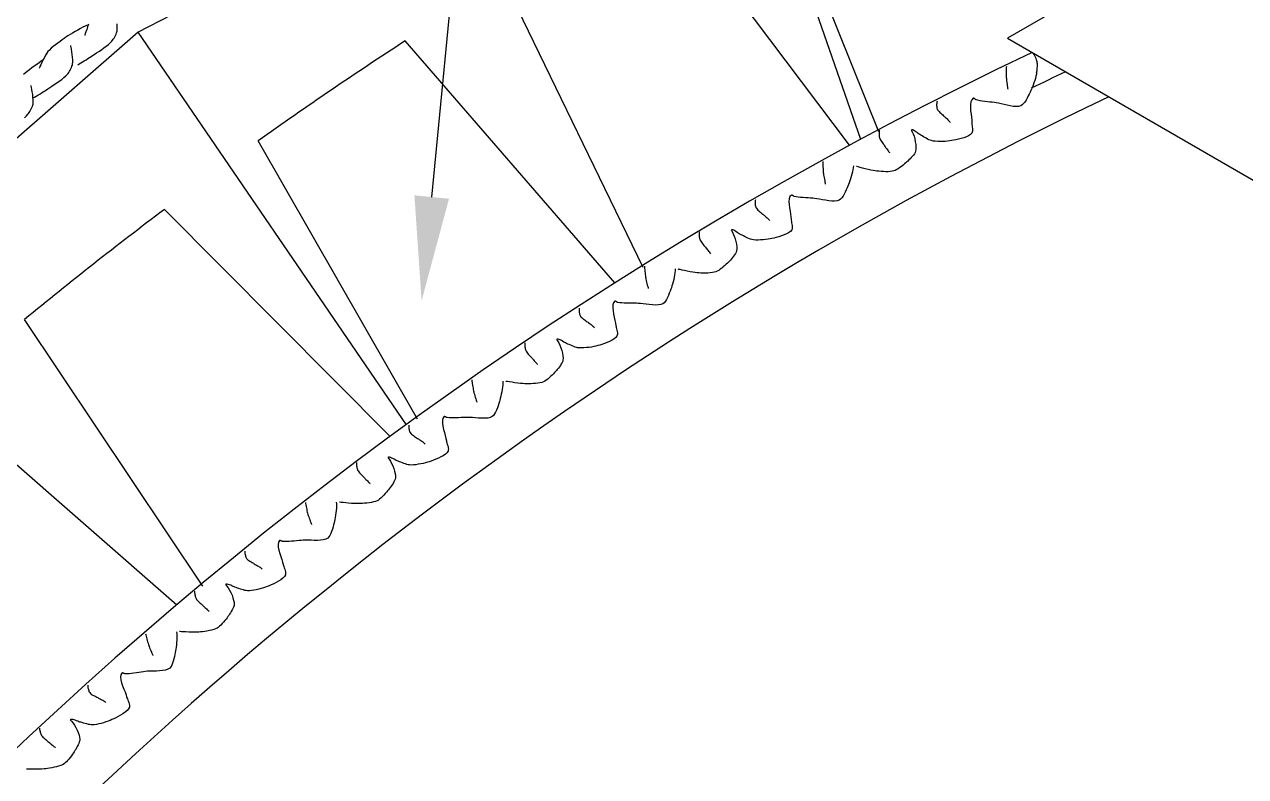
# Model space of a CAD drawing. Extents: x 2 to 99, y 3 to 136.
# Drawn here: x 33.07 to 48.88, y 101.33 to 111.06 of the extents above; entities that cross this region are included whole.
import ezdxf

# ---------------------------------------------------------------- set-up
doc = ezdxf.new("R2010")
doc.units = 0
doc.header["$LTSCALE"] = 1.7995
doc.linetypes.add('HIDDENX2', pattern=[0])
doc.layers.add('CMP-FLSH', color=7, linetype='CONTINUOUS')
doc.layers.add('DIM-TXT', color=7, linetype='CONTINUOUS')

msp = doc.modelspace()

# ---------------------------------------------------------------- linework, layer by layer
at = {"layer": 'CMP-FLSH', "color": 0, "linetype": 'HIDDENX2'}
for p, q in [((44.131, 109.674), (42.58, 113.525)), ((43.75, 109.502), (41.257, 112.813)), ((41.08, 107.918), (39.267, 111.653)), ((40.712, 107.72), (37.996, 110.851)), ((38.156, 105.955), (36.091, 109.557)), ((37.803, 105.732), (34.878, 108.67)), ((35.375, 103.796), (33.067, 107.247)), ((35.038, 103.55), (31.918, 106.278))]:
    msp.add_line(p, q, dxfattribs=at)
at = {"layer": 'CMP-FLSH', "color": 0, "linetype": 'CONTINUOUS'}
for p, q in [((48.913, 112.686), (45.795, 110.886)), ((26.621, 104.058), (34.541, 110.969)), ((45.795, 110.886), (72.633, 95.391))]:
    msp.add_line(p, q, dxfattribs=at)
for points in [[(33.879, 111.057, 0), (33.853, 111.044, 0), (33.823, 111.028, 0), (33.791, 111.011, 0), (33.757, 110.992, 0), (33.722, 110.972, 0), (33.688, 110.953, 0), (33.657, 110.934, 0), (33.628, 110.916, 0), (33.604, 110.9, 0), (33.581, 110.884, 0), (33.555, 110.866, 0), (33.527, 110.846, 0), (33.497, 110.824, 0), (33.467, 110.801, 0), (33.439, 110.779, 0), (33.412, 110.756, 0), (33.389, 110.734, 0), (33.371, 110.714, 0), (33.357, 110.694, 0), (33.341, 110.668, 0), (33.324, 110.637, 0), (33.307, 110.605, 0), (33.292, 110.573, 0), (33.278, 110.543, 0), (33.267, 110.52, 0), (33.26, 110.504, 0), (33.257, 110.498, 0)], [(33.757, 110.544, 0), (33.775, 110.555, 0), (33.795, 110.566, 0), (33.817, 110.58, 0), (33.84, 110.594, 0), (33.864, 110.608, 0), (33.887, 110.623, 0), (33.909, 110.637, 0), (33.929, 110.65, 0), (33.946, 110.661, 0), (33.97, 110.677, 0), (33.998, 110.696, 0), (34.029, 110.716, 0), (34.062, 110.738, 0), (34.095, 110.761, 0), (34.126, 110.784, 0), (34.155, 110.807, 0), (34.18, 110.829, 0), (34.2, 110.85, 0), (34.208, 110.861, 0), (34.217, 110.874, 0), (34.227, 110.889, 0), (34.236, 110.905, 0), (34.244, 110.922, 0), (34.252, 110.939, 0), (34.259, 110.955, 0), (34.264, 110.97, 0), (34.267, 110.983, 0), (34.269, 111.007, 0), (34.269, 111.037, 0), (34.266, 111.071, 0)], [(33.897, 111.069, 0), (33.884, 111.035, 0), (33.873, 111.001, 0), (33.862, 110.971, 0), (33.854, 110.946, 0), (33.849, 110.929, 0), (33.847, 110.923, 0)], [(33.18, 110.114, 0), (33.198, 110.124, 0), (33.218, 110.136, 0), (33.24, 110.149, 0), (33.264, 110.164, 0), (33.287, 110.178, 0), (33.31, 110.193, 0), (33.332, 110.207, 0), (33.352, 110.219, 0), (33.369, 110.231, 0), (33.393, 110.247, 0), (33.421, 110.266, 0), (33.453, 110.286, 0), (33.485, 110.308, 0), (33.518, 110.331, 0), (33.549, 110.354, 0), (33.578, 110.377, 0), (33.603, 110.399, 0), (33.623, 110.42, 0), (33.632, 110.431, 0), (33.641, 110.444, 0), (33.65, 110.459, 0), (33.659, 110.475, 0), (33.667, 110.492, 0), (33.675, 110.508, 0), (33.682, 110.525, 0), (33.687, 110.539, 0), (33.69, 110.553, 0), (33.692, 110.576, 0), (33.692, 110.607, 0), (33.689, 110.641, 0), (33.685, 110.677, 0), (33.68, 110.711, 0), (33.675, 110.743, 0), (33.671, 110.768, 0), (33.668, 110.785, 0), (33.667, 110.792, 0)], [(46.173, 110.443, 0), (46.176, 110.455, 0), (46.179, 110.469, 0), (46.181, 110.485, 0), (46.182, 110.502, 0), (46.183, 110.519, 0), (46.183, 110.536, 0), (46.183, 110.553, 0), (46.181, 110.567, 0), (46.179, 110.579, 0), (46.176, 110.592, 0), (46.171, 110.608, 0), (46.166, 110.625, 0), (46.159, 110.642, 0), (46.152, 110.659, 0), (46.143, 110.675, 0), (46.134, 110.688, 0), (46.124, 110.697, 0), (46.113, 110.703, 0)], [(33.307, 110.605, 0), (33.283, 110.589, 0), (33.255, 110.57, 0), (33.225, 110.548, 0), (33.193, 110.525, 0), (33.162, 110.502, 0), (33.131, 110.478, 0), (33.102, 110.455, 0), (33.075, 110.434, 0), (33.053, 110.415, 0)], [(46.173, 110.443, 0), (46.17, 110.42, 0), (46.165, 110.395, 0), (46.158, 110.367, 0), (46.149, 110.338, 0), (46.139, 110.308, 0), (46.129, 110.28, 0), (46.118, 110.253, 0), (46.108, 110.228, 0), (46.098, 110.208, 0), (46.089, 110.188, 0), (46.078, 110.164, 0), (46.065, 110.139, 0), (46.051, 110.112, 0), (46.036, 110.086, 0), (46.02, 110.061, 0), (46.003, 110.04, 0), (45.985, 110.023, 0), (45.968, 110.012, 0), (45.94, 110.004, 0), (45.907, 110.002, 0), (45.871, 110.004, 0), (45.831, 110.011, 0), (45.791, 110.019, 0), (45.752, 110.028, 0), (45.714, 110.038, 0), (45.68, 110.045, 0), (45.65, 110.051, 0), (45.626, 110.054, 0), (45.598, 110.057, 0), (45.567, 110.06, 0), (45.535, 110.064, 0), (45.502, 110.068, 0), (45.47, 110.073, 0), (45.44, 110.078, 0), (45.412, 110.083, 0), (45.389, 110.09, 0), (45.385, 110.092, 0), (45.381, 110.094, 0), (45.377, 110.098, 0), (45.372, 110.101, 0), (45.368, 110.105, 0), (45.363, 110.107, 0), (45.359, 110.11, 0), (45.355, 110.11, 0), (45.351, 110.11, 0), (45.333, 110.091, 0), (45.322, 110.063, 0), (45.317, 110.029, 0), (45.316, 109.989, 0), (45.319, 109.946, 0), (45.324, 109.904, 0), (45.328, 109.863, 0), (45.332, 109.826, 0), (45.333, 109.796, 0), (45.333, 109.783, 0), (45.335, 109.768, 0), (45.337, 109.751, 0), (45.339, 109.734, 0), (45.341, 109.716, 0), (45.341, 109.699, 0), (45.341, 109.683, 0), (45.338, 109.67, 0), (45.333, 109.659, 0), (45.316, 109.641, 0), (45.292, 109.625, 0), (45.263, 109.611, 0), (45.23, 109.598, 0), (45.196, 109.588, 0), (45.161, 109.579, 0), (45.128, 109.571, 0), (45.097, 109.565, 0), (45.071, 109.561, 0), (45.048, 109.557, 0), (45.02, 109.554, 0), (44.989, 109.552, 0), (44.957, 109.551, 0), (44.924, 109.55, 0), (44.892, 109.551, 0), (44.861, 109.553, 0), (44.834, 109.556, 0), (44.81, 109.561, 0), (44.795, 109.565, 0), (44.779, 109.572, 0), (44.761, 109.581, 0), (44.743, 109.591, 0), (44.725, 109.602, 0), (44.707, 109.612, 0), (44.69, 109.622, 0), (44.674, 109.632, 0), (44.661, 109.639, 0), (44.65, 109.646, 0), (44.638, 109.654, 0), (44.625, 109.665, 0), (44.611, 109.675, 0), (44.597, 109.685, 0), (44.584, 109.693, 0), (44.571, 109.699, 0), (44.559, 109.701, 0), (44.549, 109.698, 0), (44.562, 109.676, 0), (44.575, 109.649, 0), (44.586, 109.617, 0), (44.595, 109.583, 0), (44.602, 109.547, 0), (44.607, 109.512, 0), (44.609, 109.479, 0), (44.609, 109.449, 0), (44.605, 109.423, 0), (44.599, 109.408, 0), (44.59, 109.392, 0), (44.578, 109.375, 0), (44.564, 109.358, 0), (44.549, 109.342, 0), (44.534, 109.326, 0), (44.519, 109.311, 0), (44.505, 109.297, 0), (44.493, 109.286, 0), (44.479, 109.274, 0), (44.462, 109.259, 0), (44.443, 109.244, 0), (44.423, 109.228, 0), (44.403, 109.213, 0), (44.382, 109.198, 0), (44.361, 109.186, 0), (44.342, 109.176, 0), (44.325, 109.169, 0), (44.303, 109.164, 0), (44.278, 109.16, 0), (44.249, 109.159, 0), (44.22, 109.159, 0), (44.189, 109.16, 0), (44.159, 109.161, 0), (44.13, 109.164, 0), (44.104, 109.166, 0), (44.082, 109.169, 0), (44.057, 109.173, 0), (44.026, 109.179, 0), (43.992, 109.187, 0), (43.955, 109.196, 0), (43.92, 109.205, 0), (43.888, 109.214, 0), (43.863, 109.221, 0), (43.846, 109.226, 0), (43.839, 109.227, 0)], [(45.781, 110.521, 0), (45.78, 110.507, 0), (45.779, 110.49, 0), (45.779, 110.472, 0), (45.779, 110.453, 0), (45.779, 110.433, 0), (45.779, 110.414, 0), (45.779, 110.395, 0), (45.78, 110.379, 0), (45.781, 110.364, 0), (45.782, 110.351, 0), (45.784, 110.333, 0), (45.787, 110.313, 0), (45.79, 110.293, 0), (45.793, 110.273, 0), (45.795, 110.255, 0), (45.797, 110.24, 0), (45.799, 110.231, 0), (45.8, 110.227, 0)], [(33.066, 109.858, 0), (33.091, 109.881, 0), (33.111, 109.902, 0), (33.119, 109.912, 0), (33.128, 109.926, 0), (33.137, 109.94, 0), (33.146, 109.957, 0), (33.155, 109.973, 0), (33.163, 109.99, 0), (33.169, 110.006, 0), (33.174, 110.021, 0), (33.178, 110.034, 0), (33.18, 110.058, 0), (33.179, 110.088, 0), (33.177, 110.122, 0), (33.173, 110.158, 0), (33.168, 110.193, 0), (33.163, 110.224, 0), (33.159, 110.25, 0), (33.155, 110.267, 0), (33.154, 110.273, 0)], [(44.885, 110.07, 0), (44.882, 110.062, 0), (44.88, 110.051, 0), (44.879, 110.04, 0), (44.878, 110.028, 0), (44.878, 110.015, 0), (44.879, 110.003, 0), (44.88, 109.991, 0), (44.882, 109.981, 0), (44.885, 109.972, 0), (44.891, 109.961, 0), (44.899, 109.95, 0), (44.909, 109.938, 0), (44.921, 109.927, 0), (44.934, 109.915, 0), (44.946, 109.904, 0), (44.958, 109.893, 0), (44.969, 109.883, 0), (44.978, 109.874, 0), (44.985, 109.867, 0), (44.994, 109.859, 0), (45.004, 109.851, 0), (45.014, 109.842, 0), (45.024, 109.832, 0), (45.033, 109.823, 0), (45.041, 109.814, 0), (45.048, 109.805, 0), (45.053, 109.796, 0)], [(44.138, 109.698, 0), (44.136, 109.689, 0), (44.135, 109.679, 0), (44.133, 109.667, 0), (44.133, 109.655, 0), (44.133, 109.643, 0), (44.133, 109.631, 0), (44.135, 109.619, 0), (44.136, 109.609, 0), (44.138, 109.6, 0), (44.143, 109.588, 0), (44.149, 109.575, 0), (44.157, 109.561, 0), (44.167, 109.547, 0), (44.177, 109.532, 0), (44.187, 109.518, 0), (44.197, 109.505, 0), (44.205, 109.493, 0), (44.213, 109.482, 0), (44.218, 109.474, 0), (44.225, 109.464, 0), (44.233, 109.453, 0), (44.242, 109.441, 0), (44.25, 109.43, 0), (44.257, 109.42, 0), (44.263, 109.411, 0), (44.267, 109.406, 0), (44.269, 109.404, 0)], [(43.404, 109.29, 0), (43.404, 109.276, 0), (43.404, 109.259, 0), (43.405, 109.241, 0), (43.406, 109.222, 0), (43.407, 109.202, 0), (43.408, 109.183, 0), (43.409, 109.165, 0), (43.411, 109.148, 0), (43.412, 109.134, 0), (43.414, 109.12, 0), (43.417, 109.103, 0), (43.421, 109.083, 0), (43.425, 109.063, 0), (43.429, 109.043, 0), (43.432, 109.025, 0), (43.435, 109.011, 0), (43.437, 109.001, 0), (43.438, 108.998, 0)], [(43.8, 109.233, 0), (43.798, 109.21, 0), (43.795, 109.184, 0), (43.789, 109.156, 0), (43.782, 109.126, 0), (43.773, 109.097, 0), (43.764, 109.067, 0), (43.755, 109.04, 0), (43.746, 109.015, 0), (43.737, 108.994, 0), (43.729, 108.973, 0), (43.719, 108.95, 0), (43.708, 108.923, 0), (43.695, 108.896, 0), (43.681, 108.869, 0), (43.666, 108.844, 0), (43.651, 108.822, 0), (43.634, 108.804, 0), (43.617, 108.791, 0), (43.59, 108.782, 0), (43.557, 108.778, 0), (43.521, 108.779, 0), (43.481, 108.783, 0), (43.441, 108.789, 0), (43.4, 108.797, 0), (43.362, 108.804, 0), (43.328, 108.81, 0), (43.298, 108.814, 0), (43.274, 108.816, 0), (43.246, 108.817, 0), (43.215, 108.819, 0), (43.182, 108.821, 0), (43.149, 108.823, 0), (43.117, 108.826, 0), (43.086, 108.83, 0), (43.059, 108.834, 0), (43.035, 108.839, 0), (43.031, 108.841, 0), (43.027, 108.843, 0), (43.023, 108.846, 0), (43.018, 108.85, 0), (43.013, 108.853, 0), (43.008, 108.855, 0), (43.004, 108.857, 0), (43, 108.858, 0), (42.997, 108.857, 0), (42.979, 108.838, 0), (42.97, 108.809, 0), (42.966, 108.774, 0), (42.968, 108.734, 0), (42.973, 108.692, 0), (42.98, 108.65, 0), (42.986, 108.609, 0), (42.992, 108.573, 0), (42.995, 108.543, 0), (42.996, 108.53, 0), (42.998, 108.515, 0), (43.001, 108.498, 0), (43.004, 108.481, 0), (43.006, 108.464, 0), (43.008, 108.447, 0), (43.008, 108.431, 0), (43.006, 108.417, 0), (43.002, 108.406, 0), (42.985, 108.387, 0), (42.962, 108.37, 0), (42.934, 108.354, 0), (42.902, 108.34, 0), (42.868, 108.328, 0), (42.834, 108.317, 0), (42.801, 108.308, 0), (42.771, 108.3, 0), (42.746, 108.294, 0), (42.722, 108.289, 0), (42.695, 108.285, 0), (42.664, 108.281, 0), (42.632, 108.278, 0), (42.599, 108.276, 0), (42.567, 108.275, 0), (42.536, 108.275, 0), (42.509, 108.277, 0), (42.485, 108.28, 0), (42.47, 108.284, 0), (42.453, 108.291, 0), (42.435, 108.298, 0), (42.416, 108.307, 0), (42.398, 108.317, 0), (42.379, 108.327, 0), (42.362, 108.336, 0), (42.346, 108.344, 0), (42.332, 108.351, 0), (42.321, 108.357, 0), (42.309, 108.365, 0), (42.295, 108.374, 0), (42.28, 108.384, 0), (42.266, 108.393, 0), (42.252, 108.401, 0), (42.238, 108.406, 0), (42.227, 108.407, 0), (42.217, 108.404, 0), (42.231, 108.383, 0), (42.245, 108.356, 0), (42.258, 108.325, 0), (42.269, 108.291, 0), (42.278, 108.256, 0), (42.285, 108.222, 0), (42.289, 108.188, 0), (42.289, 108.158, 0), (42.287, 108.133, 0), (42.282, 108.117, 0), (42.274, 108.101, 0), (42.263, 108.083, 0), (42.25, 108.066, 0), (42.236, 108.048, 0), (42.221, 108.031, 0), (42.207, 108.016, 0), (42.194, 108.002, 0), (42.182, 107.99, 0), (42.169, 107.976, 0), (42.153, 107.961, 0), (42.135, 107.945, 0), (42.116, 107.928, 0), (42.096, 107.911, 0), (42.076, 107.896, 0), (42.056, 107.882, 0), (42.038, 107.871, 0), (42.021, 107.864, 0), (41.999, 107.857, 0), (41.974, 107.853, 0), (41.946, 107.85, 0), (41.916, 107.848, 0), (41.886, 107.847, 0), (41.855, 107.848, 0), (41.827, 107.848, 0), (41.801, 107.849, 0), (41.778, 107.851, 0), (41.753, 107.853, 0), (41.722, 107.858, 0), (41.687, 107.865, 0), (41.65, 107.872, 0), (41.615, 107.879, 0), (41.583, 107.886, 0), (41.557, 107.892, 0), (41.539, 107.895, 0), (41.533, 107.897, 0)], [(42.533, 108.793, 0), (42.53, 108.785, 0), (42.529, 108.774, 0), (42.528, 108.763, 0), (42.528, 108.75, 0), (42.529, 108.738, 0), (42.53, 108.726, 0), (42.532, 108.714, 0), (42.535, 108.704, 0), (42.538, 108.695, 0), (42.544, 108.685, 0), (42.553, 108.674, 0), (42.564, 108.663, 0), (42.577, 108.652, 0), (42.59, 108.641, 0), (42.603, 108.63, 0), (42.615, 108.62, 0), (42.627, 108.611, 0), (42.636, 108.602, 0), (42.644, 108.596, 0), (42.653, 108.588, 0), (42.663, 108.58, 0), (42.673, 108.572, 0), (42.684, 108.563, 0), (42.694, 108.554, 0), (42.703, 108.545, 0), (42.71, 108.536, 0), (42.715, 108.528, 0)], [(41.806, 108.382, 0), (41.805, 108.373, 0), (41.804, 108.363, 0), (41.804, 108.351, 0), (41.804, 108.339, 0), (41.804, 108.327, 0), (41.805, 108.315, 0), (41.807, 108.303, 0), (41.809, 108.293, 0), (41.812, 108.284, 0), (41.817, 108.273, 0), (41.824, 108.26, 0), (41.833, 108.247, 0), (41.843, 108.233, 0), (41.854, 108.219, 0), (41.865, 108.205, 0), (41.875, 108.193, 0), (41.884, 108.181, 0), (41.892, 108.171, 0), (41.898, 108.163, 0), (41.906, 108.154, 0), (41.914, 108.143, 0), (41.923, 108.132, 0), (41.932, 108.121, 0), (41.94, 108.111, 0), (41.946, 108.103, 0), (41.951, 108.097, 0), (41.952, 108.096, 0)], [(41.493, 107.9, 0), (41.493, 107.877, 0), (41.49, 107.851, 0), (41.486, 107.823, 0), (41.48, 107.793, 0), (41.474, 107.763, 0), (41.466, 107.733, 0), (41.458, 107.705, 0), (41.45, 107.68, 0), (41.443, 107.658, 0), (41.436, 107.637, 0), (41.427, 107.613, 0), (41.417, 107.586, 0), (41.406, 107.558, 0), (41.394, 107.531, 0), (41.38, 107.505, 0), (41.366, 107.482, 0), (41.35, 107.463, 0), (41.334, 107.45, 0), (41.307, 107.439, 0), (41.275, 107.434, 0), (41.238, 107.432, 0), (41.198, 107.434, 0), (41.158, 107.439, 0), (41.117, 107.444, 0), (41.079, 107.449, 0), (41.044, 107.453, 0), (41.014, 107.455, 0), (40.99, 107.456, 0), (40.961, 107.456, 0), (40.931, 107.456, 0), (40.898, 107.457, 0), (40.865, 107.457, 0), (40.832, 107.458, 0), (40.802, 107.46, 0), (40.774, 107.463, 0), (40.75, 107.467, 0), (40.746, 107.468, 0), (40.742, 107.471, 0), (40.737, 107.474, 0), (40.732, 107.477, 0), (40.727, 107.479, 0), (40.722, 107.482, 0), (40.718, 107.483, 0), (40.714, 107.484, 0), (40.711, 107.483, 0), (40.694, 107.463, 0), (40.686, 107.434, 0), (40.685, 107.399, 0), (40.688, 107.359, 0), (40.696, 107.317, 0), (40.704, 107.275, 0), (40.713, 107.235, 0), (40.721, 107.199, 0), (40.725, 107.169, 0), (40.727, 107.156, 0), (40.73, 107.141, 0), (40.734, 107.125, 0), (40.737, 107.108, 0), (40.741, 107.09, 0), (40.744, 107.074, 0), (40.744, 107.058, 0), (40.743, 107.044, 0), (40.739, 107.032, 0), (40.724, 107.013, 0), (40.702, 106.994, 0), (40.675, 106.977, 0), (40.643, 106.962, 0), (40.61, 106.948, 0), (40.577, 106.935, 0), (40.544, 106.924, 0), (40.515, 106.915, 0), (40.49, 106.908, 0), (40.466, 106.902, 0), (40.439, 106.896, 0), (40.409, 106.89, 0), (40.377, 106.886, 0), (40.344, 106.882, 0), (40.312, 106.879, 0), (40.281, 106.878, 0), (40.254, 106.878, 0), (40.23, 106.88, 0), (40.215, 106.883, 0), (40.198, 106.889, 0), (40.179, 106.896, 0), (40.16, 106.904, 0), (40.141, 106.912, 0), (40.122, 106.921, 0), (40.104, 106.929, 0), (40.087, 106.937, 0), (40.073, 106.943, 0), (40.062, 106.948, 0), (40.049, 106.955, 0), (40.035, 106.964, 0), (40.02, 106.973, 0), (40.005, 106.982, 0), (39.991, 106.988, 0), (39.977, 106.993, 0), (39.965, 106.993, 0), (39.955, 106.989, 0), (39.971, 106.969, 0), (39.986, 106.943, 0), (40.001, 106.913, 0), (40.013, 106.88, 0), (40.024, 106.845, 0), (40.033, 106.811, 0), (40.039, 106.778, 0), (40.041, 106.748, 0), (40.04, 106.722, 0), (40.036, 106.707, 0), (40.029, 106.69, 0), (40.018, 106.672, 0), (40.006, 106.653, 0), (39.993, 106.635, 0), (39.98, 106.618, 0), (39.966, 106.601, 0), (39.954, 106.587, 0), (39.943, 106.574, 0), (39.93, 106.56, 0), (39.915, 106.544, 0), (39.898, 106.527, 0), (39.88, 106.509, 0), (39.861, 106.491, 0), (39.842, 106.475, 0), (39.823, 106.46, 0), (39.805, 106.448, 0), (39.788, 106.44, 0), (39.767, 106.432, 0), (39.742, 106.427, 0), (39.714, 106.422, 0), (39.684, 106.419, 0), (39.654, 106.417, 0), (39.624, 106.415, 0), (39.595, 106.414, 0), (39.569, 106.414, 0), (39.547, 106.414, 0), (39.522, 106.416, 0), (39.49, 106.419, 0), (39.455, 106.423, 0), (39.418, 106.428, 0), (39.382, 106.434, 0), (39.349, 106.439, 0), (39.323, 106.443, 0), (39.306, 106.446, 0), (39.299, 106.447, 0)], [(41.095, 107.937, 0), (41.095, 107.923, 0), (41.097, 107.906, 0), (41.098, 107.888, 0), (41.1, 107.869, 0), (41.102, 107.849, 0), (41.104, 107.83, 0), (41.107, 107.812, 0), (41.109, 107.795, 0), (41.111, 107.781, 0), (41.114, 107.767, 0), (41.118, 107.75, 0), (41.122, 107.731, 0), (41.127, 107.711, 0), (41.132, 107.691, 0), (41.137, 107.674, 0), (41.141, 107.66, 0), (41.143, 107.65, 0), (41.144, 107.647, 0)], [(40.251, 107.395, 0), (40.249, 107.386, 0), (40.248, 107.376, 0), (40.248, 107.364, 0), (40.248, 107.352, 0), (40.25, 107.339, 0), (40.252, 107.327, 0), (40.254, 107.316, 0), (40.257, 107.306, 0), (40.261, 107.297, 0), (40.268, 107.287, 0), (40.277, 107.277, 0), (40.289, 107.266, 0), (40.302, 107.256, 0), (40.316, 107.245, 0), (40.329, 107.236, 0), (40.342, 107.226, 0), (40.354, 107.218, 0), (40.364, 107.21, 0), (40.372, 107.204, 0), (40.381, 107.197, 0), (40.392, 107.189, 0), (40.403, 107.181, 0), (40.414, 107.173, 0), (40.424, 107.165, 0), (40.433, 107.156, 0), (40.441, 107.148, 0), (40.446, 107.14, 0)], [(39.547, 106.946, 0), (39.546, 106.938, 0), (39.545, 106.927, 0), (39.546, 106.916, 0), (39.546, 106.903, 0), (39.548, 106.891, 0), (39.55, 106.879, 0), (39.552, 106.868, 0), (39.554, 106.858, 0), (39.557, 106.849, 0), (39.563, 106.838, 0), (39.571, 106.825, 0), (39.581, 106.812, 0), (39.591, 106.799, 0), (39.603, 106.786, 0), (39.614, 106.773, 0), (39.625, 106.761, 0), (39.635, 106.75, 0), (39.644, 106.74, 0), (39.65, 106.733, 0), (39.658, 106.723, 0), (39.667, 106.713, 0), (39.677, 106.702, 0), (39.686, 106.692, 0), (39.695, 106.682, 0), (39.701, 106.675, 0), (39.706, 106.67, 0), (39.708, 106.668, 0)], [(39.259, 106.448, 0), (39.26, 106.426, 0), (39.259, 106.4, 0), (39.256, 106.371, 0), (39.252, 106.341, 0), (39.247, 106.31, 0), (39.241, 106.28, 0), (39.235, 106.252, 0), (39.228, 106.226, 0), (39.222, 106.204, 0), (39.216, 106.183, 0), (39.208, 106.158, 0), (39.2, 106.131, 0), (39.19, 106.103, 0), (39.179, 106.074, 0), (39.167, 106.048, 0), (39.154, 106.024, 0), (39.139, 106.004, 0), (39.124, 105.99, 0), (39.098, 105.978, 0), (39.066, 105.971, 0), (39.029, 105.968, 0), (38.989, 105.968, 0), (38.948, 105.97, 0), (38.908, 105.973, 0), (38.869, 105.976, 0), (38.834, 105.979, 0), (38.804, 105.979, 0), (38.78, 105.979, 0), (38.752, 105.977, 0), (38.721, 105.976, 0), (38.688, 105.975, 0), (38.655, 105.973, 0), (38.623, 105.973, 0), (38.592, 105.973, 0), (38.564, 105.975, 0), (38.54, 105.977, 0), (38.536, 105.978, 0), (38.532, 105.98, 0), (38.527, 105.983, 0), (38.522, 105.986, 0), (38.516, 105.988, 0), (38.512, 105.991, 0), (38.507, 105.992, 0), (38.503, 105.992, 0), (38.5, 105.991, 0), (38.484, 105.97, 0), (38.478, 105.941, 0), (38.478, 105.905, 0), (38.484, 105.866, 0), (38.493, 105.824, 0), (38.504, 105.783, 0), (38.515, 105.743, 0), (38.525, 105.708, 0), (38.53, 105.678, 0), (38.533, 105.665, 0), (38.537, 105.651, 0), (38.541, 105.635, 0), (38.546, 105.618, 0), (38.551, 105.601, 0), (38.554, 105.584, 0), (38.556, 105.568, 0), (38.555, 105.554, 0), (38.552, 105.543, 0), (38.538, 105.522, 0), (38.517, 105.502, 0), (38.49, 105.484, 0), (38.46, 105.467, 0), (38.428, 105.451, 0), (38.395, 105.437, 0), (38.363, 105.424, 0), (38.334, 105.414, 0), (38.309, 105.405, 0), (38.286, 105.398, 0), (38.259, 105.39, 0), (38.229, 105.383, 0), (38.198, 105.377, 0), (38.165, 105.372, 0), (38.133, 105.367, 0), (38.103, 105.364, 0), (38.075, 105.363, 0), (38.051, 105.364, 0), (38.036, 105.366, 0), (38.018, 105.371, 0), (38, 105.377, 0), (37.98, 105.384, 0), (37.96, 105.391, 0), (37.941, 105.399, 0), (37.923, 105.406, 0), (37.906, 105.413, 0), (37.891, 105.418, 0), (37.88, 105.423, 0), (37.867, 105.43, 0), (37.852, 105.438, 0), (37.837, 105.446, 0), (37.821, 105.453, 0), (37.807, 105.459, 0), (37.793, 105.463, 0), (37.781, 105.463, 0), (37.771, 105.459, 0), (37.788, 105.439, 0), (37.805, 105.414, 0), (37.821, 105.384, 0), (37.835, 105.352, 0), (37.848, 105.318, 0), (37.858, 105.285, 0), (37.865, 105.252, 0), (37.869, 105.222, 0), (37.87, 105.196, 0), (37.866, 105.181, 0), (37.86, 105.163, 0), (37.851, 105.145, 0), (37.84, 105.126, 0), (37.828, 105.107, 0), (37.815, 105.089, 0), (37.802, 105.072, 0), (37.791, 105.056, 0), (37.78, 105.043, 0), (37.769, 105.029, 0), (37.754, 105.012, 0), (37.738, 104.994, 0), (37.721, 104.975, 0), (37.703, 104.956, 0), (37.685, 104.939, 0), (37.666, 104.923, 0), (37.649, 104.91, 0), (37.633, 104.901, 0), (37.612, 104.892, 0), (37.588, 104.885, 0), (37.56, 104.879, 0), (37.531, 104.875, 0), (37.5, 104.871, 0), (37.47, 104.868, 0), (37.442, 104.865, 0), (37.416, 104.864, 0), (37.393, 104.863, 0), (37.368, 104.863, 0), (37.337, 104.864, 0), (37.301, 104.867, 0), (37.264, 104.87, 0), (37.228, 104.874, 0), (37.195, 104.877, 0), (37.169, 104.88, 0), (37.151, 104.882, 0), (37.144, 104.883, 0)], [(38.86, 106.465, 0), (38.861, 106.45, 0), (38.863, 106.434, 0), (38.866, 106.416, 0), (38.868, 106.396, 0), (38.871, 106.377, 0), (38.875, 106.358, 0), (38.878, 106.34, 0), (38.881, 106.324, 0), (38.884, 106.31, 0), (38.887, 106.296, 0), (38.892, 106.279, 0), (38.898, 106.26, 0), (38.904, 106.24, 0), (38.91, 106.221, 0), (38.915, 106.204, 0), (38.92, 106.19, 0), (38.923, 106.18, 0), (38.924, 106.177, 0)], [(38.045, 105.879, 0), (38.044, 105.87, 0), (38.043, 105.86, 0), (38.044, 105.848, 0), (38.045, 105.836, 0), (38.047, 105.823, 0), (38.05, 105.811, 0), (38.053, 105.8, 0), (38.056, 105.79, 0), (38.06, 105.782, 0), (38.068, 105.772, 0), (38.078, 105.763, 0), (38.09, 105.753, 0), (38.103, 105.743, 0), (38.118, 105.733, 0), (38.132, 105.724, 0), (38.145, 105.715, 0), (38.158, 105.707, 0), (38.168, 105.7, 0), (38.176, 105.694, 0), (38.186, 105.688, 0), (38.197, 105.681, 0), (38.208, 105.674, 0), (38.219, 105.666, 0), (38.23, 105.658, 0), (38.24, 105.65, 0), (38.248, 105.642, 0), (38.254, 105.634, 0)], [(37.366, 105.394, 0), (37.365, 105.385, 0), (37.365, 105.375, 0), (37.366, 105.363, 0), (37.367, 105.351, 0), (37.369, 105.339, 0), (37.372, 105.327, 0), (37.375, 105.316, 0), (37.378, 105.306, 0), (37.381, 105.298, 0), (37.387, 105.287, 0), (37.396, 105.275, 0), (37.406, 105.262, 0), (37.418, 105.249, 0), (37.43, 105.237, 0), (37.442, 105.224, 0), (37.454, 105.213, 0), (37.464, 105.202, 0), (37.473, 105.193, 0), (37.48, 105.186, 0), (37.488, 105.177, 0), (37.498, 105.167, 0), (37.508, 105.157, 0), (37.518, 105.147, 0), (37.527, 105.138, 0), (37.534, 105.131, 0), (37.539, 105.126, 0), (37.541, 105.124, 0)], [(37.104, 104.882, 0), (37.106, 104.859, 0), (37.107, 104.833, 0), (37.106, 104.805, 0), (37.103, 104.774, 0), (37.099, 104.743, 0), (37.095, 104.713, 0), (37.09, 104.684, 0), (37.085, 104.659, 0), (37.08, 104.636, 0), (37.075, 104.615, 0), (37.069, 104.59, 0), (37.062, 104.562, 0), (37.054, 104.533, 0), (37.044, 104.504, 0), (37.034, 104.477, 0), (37.021, 104.453, 0), (37.008, 104.432, 0), (36.993, 104.417, 0), (36.968, 104.404, 0), (36.936, 104.395, 0), (36.9, 104.39, 0), (36.86, 104.388, 0), (36.819, 104.388, 0), (36.778, 104.389, 0), (36.739, 104.39, 0), (36.704, 104.391, 0), (36.674, 104.39, 0), (36.65, 104.388, 0), (36.622, 104.385, 0), (36.591, 104.382, 0), (36.559, 104.379, 0), (36.526, 104.376, 0), (36.494, 104.374, 0), (36.463, 104.372, 0), (36.435, 104.372, 0), (36.411, 104.374, 0), (36.407, 104.375, 0), (36.402, 104.376, 0), (36.397, 104.379, 0), (36.392, 104.381, 0), (36.387, 104.384, 0), (36.382, 104.386, 0), (36.377, 104.387, 0), (36.373, 104.387, 0), (36.37, 104.385, 0), (36.356, 104.363, 0), (36.351, 104.334, 0), (36.353, 104.299, 0), (36.361, 104.26, 0), (36.372, 104.219, 0), (36.385, 104.178, 0), (36.399, 104.139, 0), (36.41, 104.104, 0), (36.417, 104.075, 0), (36.42, 104.062, 0), (36.425, 104.048, 0), (36.43, 104.032, 0), (36.436, 104.015, 0), (36.441, 103.998, 0), (36.445, 103.982, 0), (36.448, 103.966, 0), (36.448, 103.952, 0), (36.446, 103.94, 0), (36.432, 103.919, 0), (36.412, 103.898, 0), (36.387, 103.879, 0), (36.358, 103.86, 0), (36.326, 103.842, 0), (36.294, 103.826, 0), (36.263, 103.812, 0), (36.234, 103.8, 0), (36.21, 103.79, 0), (36.188, 103.782, 0), (36.161, 103.773, 0), (36.132, 103.765, 0), (36.1, 103.757, 0), (36.068, 103.749, 0), (36.036, 103.743, 0), (36.006, 103.739, 0), (35.979, 103.736, 0), (35.955, 103.736, 0), (35.939, 103.737, 0), (35.922, 103.741, 0), (35.903, 103.746, 0), (35.883, 103.752, 0), (35.863, 103.758, 0), (35.843, 103.765, 0), (35.824, 103.771, 0), (35.807, 103.777, 0), (35.792, 103.781, 0), (35.781, 103.786, 0), (35.767, 103.792, 0), (35.752, 103.799, 0), (35.737, 103.806, 0), (35.721, 103.813, 0), (35.706, 103.818, 0), (35.692, 103.821, 0), (35.68, 103.82, 0), (35.67, 103.816, 0), (35.688, 103.797, 0), (35.706, 103.773, 0), (35.723, 103.744, 0), (35.74, 103.713, 0), (35.754, 103.68, 0), (35.766, 103.646, 0), (35.775, 103.614, 0), (35.781, 103.585, 0), (35.782, 103.559, 0), (35.78, 103.543, 0), (35.774, 103.525, 0), (35.766, 103.506, 0), (35.756, 103.487, 0), (35.745, 103.467, 0), (35.733, 103.448, 0), (35.722, 103.431, 0), (35.711, 103.415, 0), (35.701, 103.401, 0), (35.69, 103.386, 0), (35.677, 103.368, 0), (35.662, 103.349, 0), (35.645, 103.33, 0), (35.628, 103.31, 0), (35.611, 103.292, 0), (35.594, 103.276, 0), (35.577, 103.262, 0), (35.561, 103.251, 0), (35.541, 103.242, 0), (35.517, 103.234, 0), (35.49, 103.226, 0), (35.461, 103.22, 0), (35.43, 103.214, 0), (35.401, 103.21, 0), (35.372, 103.206, 0), (35.346, 103.203, 0), (35.324, 103.201, 0), (35.299, 103.2, 0), (35.267, 103.2, 0), (35.232, 103.2, 0), (35.194, 103.202, 0), (35.158, 103.203, 0), (35.125, 103.205, 0), (35.099, 103.206, 0), (35.081, 103.208, 0), (35.074, 103.208, 0)], [(36.704, 104.877, 0), (36.707, 104.863, 0), (36.71, 104.846, 0), (36.713, 104.828, 0), (36.717, 104.81, 0), (36.721, 104.79, 0), (36.725, 104.772, 0), (36.729, 104.754, 0), (36.733, 104.738, 0), (36.737, 104.724, 0), (36.741, 104.71, 0), (36.747, 104.694, 0), (36.753, 104.675, 0), (36.76, 104.656, 0), (36.767, 104.637, 0), (36.774, 104.62, 0), (36.779, 104.606, 0), (36.783, 104.597, 0), (36.784, 104.593, 0)], [(35.922, 104.25, 0), (35.921, 104.241, 0), (35.921, 104.23, 0), (35.922, 104.219, 0), (35.924, 104.207, 0), (35.927, 104.194, 0), (35.93, 104.182, 0), (35.934, 104.171, 0), (35.938, 104.162, 0), (35.942, 104.154, 0), (35.95, 104.145, 0), (35.961, 104.135, 0), (35.973, 104.126, 0), (35.987, 104.117, 0), (36.002, 104.108, 0), (36.017, 104.1, 0), (36.031, 104.092, 0), (36.043, 104.084, 0), (36.054, 104.077, 0), (36.062, 104.072, 0), (36.072, 104.066, 0), (36.083, 104.06, 0), (36.095, 104.053, 0), (36.107, 104.046, 0), (36.118, 104.039, 0), (36.128, 104.031, 0), (36.137, 104.024, 0), (36.143, 104.016, 0)], [(35.269, 103.73, 0), (35.269, 103.721, 0), (35.269, 103.711, 0), (35.271, 103.699, 0), (35.273, 103.687, 0), (35.275, 103.675, 0), (35.278, 103.663, 0), (35.282, 103.652, 0), (35.285, 103.643, 0), (35.289, 103.634, 0), (35.296, 103.624, 0), (35.305, 103.612, 0), (35.316, 103.6, 0), (35.328, 103.588, 0), (35.341, 103.576, 0), (35.354, 103.565, 0), (35.366, 103.554, 0), (35.377, 103.544, 0), (35.387, 103.535, 0), (35.394, 103.528, 0), (35.403, 103.52, 0), (35.413, 103.511, 0), (35.423, 103.501, 0), (35.434, 103.491, 0), (35.443, 103.483, 0), (35.451, 103.476, 0), (35.456, 103.471, 0), (35.458, 103.47, 0)], [(35.034, 103.205, 0), (35.038, 103.182, 0), (35.04, 103.156, 0), (35.04, 103.128, 0), (35.039, 103.097, 0), (35.037, 103.066, 0), (35.034, 103.036, 0), (35.031, 103.007, 0), (35.027, 102.981, 0), (35.023, 102.958, 0), (35.019, 102.937, 0), (35.014, 102.911, 0), (35.009, 102.883, 0), (35.002, 102.854, 0), (34.994, 102.825, 0), (34.985, 102.797, 0), (34.974, 102.772, 0), (34.962, 102.751, 0), (34.948, 102.735, 0), (34.923, 102.72, 0), (34.892, 102.71, 0), (34.856, 102.703, 0), (34.816, 102.699, 0), (34.775, 102.697, 0), (34.735, 102.695, 0), (34.696, 102.695, 0), (34.661, 102.693, 0), (34.631, 102.691, 0), (34.607, 102.688, 0), (34.579, 102.683, 0), (34.548, 102.679, 0), (34.516, 102.674, 0), (34.483, 102.669, 0), (34.451, 102.665, 0), (34.421, 102.662, 0), (34.393, 102.661, 0), (34.368, 102.661, 0), (34.364, 102.662, 0), (34.36, 102.663, 0), (34.355, 102.665, 0), (34.349, 102.668, 0), (34.344, 102.67, 0), (34.339, 102.671, 0), (34.334, 102.672, 0), (34.33, 102.672, 0), (34.327, 102.67, 0), (34.314, 102.648, 0), (34.31, 102.618, 0), (34.315, 102.583, 0), (34.325, 102.545, 0), (34.338, 102.504, 0), (34.353, 102.464, 0), (34.369, 102.426, 0), (34.382, 102.391, 0), (34.39, 102.363, 0), (34.394, 102.35, 0), (34.399, 102.336, 0), (34.406, 102.321, 0), (34.412, 102.304, 0), (34.418, 102.288, 0), (34.424, 102.271, 0), (34.427, 102.256, 0), (34.428, 102.242, 0), (34.426, 102.23, 0), (34.414, 102.208, 0), (34.395, 102.186, 0), (34.371, 102.165, 0), (34.342, 102.145, 0), (34.312, 102.126, 0), (34.28, 102.108, 0), (34.25, 102.093, 0), (34.222, 102.079, 0), (34.199, 102.068, 0), (34.177, 102.058, 0), (34.151, 102.048, 0), (34.122, 102.038, 0), (34.091, 102.028, 0), (34.059, 102.02, 0), (34.028, 102.012, 0), (33.998, 102.006, 0), (33.97, 102.002, 0), (33.946, 102, 0), (33.931, 102.001, 0), (33.913, 102.003, 0), (33.894, 102.007, 0), (33.874, 102.012, 0), (33.853, 102.018, 0), (33.833, 102.023, 0), (33.814, 102.029, 0), (33.797, 102.033, 0), (33.782, 102.037, 0), (33.77, 102.041, 0), (33.756, 102.046, 0), (33.741, 102.052, 0), (33.725, 102.059, 0), (33.709, 102.065, 0), (33.693, 102.069, 0), (33.679, 102.071, 0), (33.667, 102.07, 0), (33.658, 102.065, 0), (33.677, 102.047, 0), (33.696, 102.024, 0), (33.715, 101.996, 0), (33.733, 101.966, 0), (33.749, 101.933, 0), (33.763, 101.901, 0), (33.773, 101.869, 0), (33.781, 101.84, 0), (33.783, 101.814, 0), (33.782, 101.798, 0), (33.777, 101.78, 0), (33.77, 101.761, 0), (33.761, 101.741, 0), (33.751, 101.721, 0), (33.74, 101.702, 0), (33.73, 101.683, 0), (33.72, 101.667, 0), (33.711, 101.653, 0), (33.701, 101.637, 0), (33.688, 101.619, 0), (33.674, 101.599, 0), (33.659, 101.579, 0), (33.643, 101.558, 0), (33.626, 101.539, 0), (33.61, 101.522, 0), (33.594, 101.507, 0), (33.579, 101.496, 0), (33.559, 101.485, 0), (33.536, 101.476, 0), (33.509, 101.467, 0), (33.48, 101.459, 0), (33.45, 101.452, 0), (33.421, 101.446, 0), (33.392, 101.441, 0), (33.367, 101.436, 0), (33.345, 101.433, 0), (33.32, 101.43, 0), (33.288, 101.429, 0), (33.252, 101.427, 0), (33.215, 101.427, 0), (33.179, 101.426, 0), (33.146, 101.426, 0), (33.119, 101.427, 0), (33.101, 101.427, 0), (33.095, 101.427, 0)], [(34.635, 103.179, 0), (34.638, 103.165, 0), (34.642, 103.149, 0), (34.646, 103.131, 0), (34.651, 103.112, 0), (34.656, 103.093, 0), (34.661, 103.075, 0), (34.667, 103.057, 0), (34.671, 103.041, 0), (34.676, 103.028, 0), (34.681, 103.015, 0), (34.687, 102.998, 0), (34.695, 102.98, 0), (34.703, 102.961, 0), (34.711, 102.942, 0), (34.718, 102.926, 0), (34.724, 102.912, 0), (34.728, 102.903, 0), (34.73, 102.9, 0)], [(33.887, 102.512, 0), (33.886, 102.503, 0), (33.887, 102.492, 0), (33.889, 102.481, 0), (33.891, 102.469, 0), (33.894, 102.457, 0), (33.898, 102.445, 0), (33.902, 102.434, 0), (33.907, 102.425, 0), (33.912, 102.417, 0), (33.92, 102.408, 0), (33.931, 102.399, 0), (33.944, 102.391, 0), (33.959, 102.382, 0), (33.974, 102.374, 0), (33.989, 102.367, 0), (34.004, 102.359, 0), (34.017, 102.353, 0), (34.027, 102.346, 0), (34.036, 102.342, 0), (34.047, 102.336, 0), (34.058, 102.33, 0), (34.07, 102.324, 0), (34.082, 102.318, 0), (34.094, 102.311, 0), (34.104, 102.304, 0), (34.113, 102.297, 0), (34.12, 102.29, 0)], [(33.262, 101.959, 0), (33.262, 101.95, 0), (33.263, 101.939, 0), (33.265, 101.928, 0), (33.268, 101.916, 0), (33.271, 101.904, 0), (33.275, 101.892, 0), (33.279, 101.882, 0), (33.283, 101.872, 0), (33.287, 101.864, 0), (33.294, 101.854, 0), (33.304, 101.843, 0), (33.316, 101.831, 0), (33.329, 101.82, 0), (33.342, 101.809, 0), (33.355, 101.798, 0), (33.368, 101.787, 0), (33.38, 101.778, 0), (33.39, 101.77, 0), (33.397, 101.763, 0), (33.406, 101.756, 0), (33.417, 101.747, 0), (33.428, 101.738, 0), (33.439, 101.729, 0), (33.449, 101.721, 0), (33.457, 101.714, 0), (33.462, 101.71, 0), (33.464, 101.708, 0)]]:
    msp.add_polyline3d(points, dxfattribs=at)
at = {"layer": 'CMP-FLSH', "color": 0, "linetype": 'HIDDENX2'}
for centre, radius, start, end in [((68.091, 64.523), 55.245, 123.008, 125.3968), ((68.099, 64.513), 55.258, 126.9556, 129.3439)]:
    msp.add_arc(centre, radius, start, end, dxfattribs=at)
at = {"layer": 'CMP-FLSH', "color": 0, "linetype": 'CONTINUOUS'}
for centre, radius, start, end in [((68.093, 64.521), 51.145, 115.4519, 187.5587), ((68.579, 64.162), 51.266, 115.4525, 116.004), ((69.088, 63.946), 51.145, 115.4519, 161.8936), ((79.722, 57.807), 52.268, 116.2946, 161.6454), ((79.9, 57.704), 51.343, 115.6036, 161.554)]:
    msp.add_arc(centre, radius, start, end, dxfattribs=at)
at = {"layer": 'DIM-TXT', "color": 0, "linetype": 'CONTINUOUS'}
for p, q in [((38.34, 108.831), (40.023, 126.102)), ((34.535, 110.964), (42.054, 114.855)), ((42.054, 114.855), (43.892, 109.579)), ((34.535, 110.964), (38.011, 105.885))]:
    msp.add_line(p, q, dxfattribs=at)
msp.add_solid([(38.564, 108.809), (38.116, 108.853), (38.209, 107.488)], dxfattribs=at)

doc.saveas('drawing.dxf')
